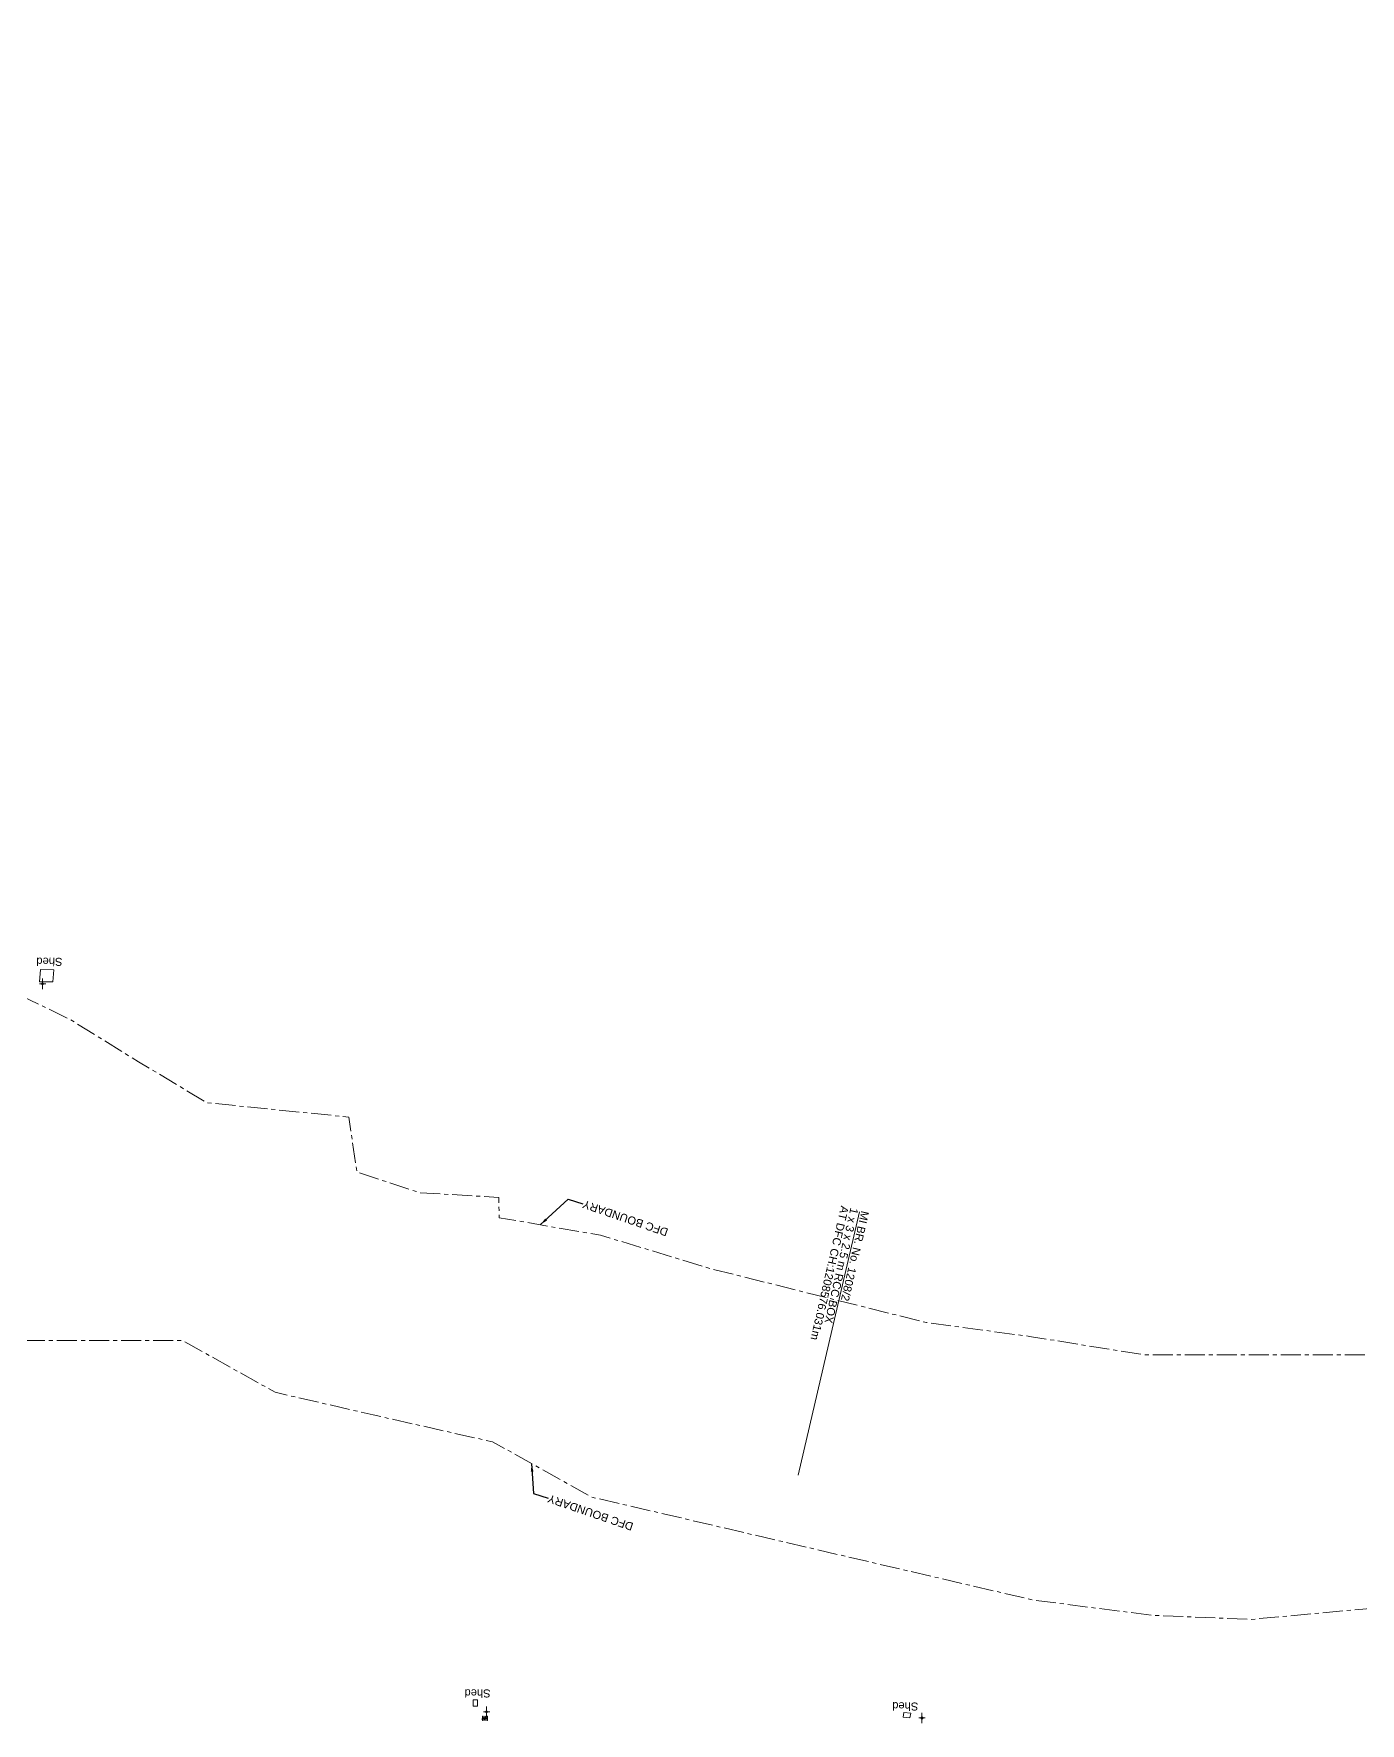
# Model space of a CAD drawing. Header units: metres. Extents: x 628572 to 633121, y 3388024 to 3391117.
# Drawn here: x 629705 to 630120, y 3389558 to 3390086 of the extents above; entities that cross this region are included whole.
import ezdxf
from ezdxf.enums import TextEntityAlignment as Align

# ---------------------------------------------------------------- set-up
doc = ezdxf.new("R2010")
doc.units = ezdxf.units.M
doc.header["$MEASUREMENT"] = 0
doc.linetypes.add('CENTER', pattern=[2, 1.25, -0.25, 0.25, -0.25])
for name, color, linetype, lineweight in [('Bore', 8, 'Continuous', 0), ('BRIDGE DETAILS PLAN', 1, 'Continuous', 0), ('DFCC BOUNDARY', 6, 'CENTER', 0), ('Shed', 251, 'Continuous', 0), ('Text', 251, 'Continuous', 0), ('Transformer', 251, 'Continuous', 0)]:
    doc.layers.add(name, color=color, linetype=linetype, lineweight=lineweight)
doc.styles.get("Standard").update_dxf_attribs({"font": 'arial.ttf'})
doc.styles.add('Text', font='arial.ttf', dxfattribs={"height": 2})
doc.dimstyles.new('ISO-25', dxfattribs={"dimtxt": 2.5, "dimasz": 2.5, "dimexe": 1.25, "dimexo": 0.625, "dimtad": 1, "dimtxsty": 'Standard', "dimcen": 2.5, "dimadec": 0, "dimazin": 0, "dimtfac": 1, "dimtmove": 0, "dimatfit": 3, "dimfxl": 1, "dimarcsym": 0})

# ---------------------------------------------------------------- blocks, each defined once
blk = doc.blocks.new('BORE')
at = {"ltscale": 0.5}
for q in [(-0.99, 0), (0, 1.64), (0.99, 0), (0, -1.64)]:
    blk.add_line((0, 0), q, dxfattribs=at)
blk.add_circle((0, 0), 0.328, dxfattribs=at)
blk = doc.blocks.new('TRF_1')
blk.add_hatch(color=256).paths.add_polyline_path([(0.22, -0.04), (0.38, 0.42), (-0.98, -0.29), (0.02, 0.04), (-0.18, -0.39), (0.98, 0.09)])
for p, q in [((-0.69, 0.72), (-0.69, -0.72)), ((-0.52, 0.72), (-0.69, 0.72)), ((-0.52, -0.72), (-0.52, 0.72)), ((0, 0.72), (0, -0.72)), ((0.17, 0.72), (0, 0.72)), ((0.17, -0.72), (0.17, 0.72)), ((0.7, 0.72), (0.7, -0.72)), ((0.87, 0.72), (0.7, 0.72)), ((0.87, -0.72), (0.87, 0.72)), ((-0.69, -0.72), (-0.52, -0.72)), ((0, -0.72), (0.17, -0.72)), ((0.7, -0.72), (0.87, -0.72))]:
    blk.add_line(p, q)
at = {"flags": 128}
blk.add_lwpolyline([(0.22, -0.04), (0.38, 0.42), (-0.98, -0.29), (0.02, 0.04), (-0.18, -0.39), (0.98, 0.09), (0.22, -0.04)], close=True, dxfattribs=at)

msp = doc.modelspace()

# ---------------------------------------------------------------- linework, layer by layer
at = {"layer": 'BRIDGE DETAILS PLAN', "color": 10, "lineweight": 13, "flags": 128}
msp.add_lwpolyline([(629944.12, 3389635.75), (629963.31, 3389718)], dxfattribs=at)
at = {"layer": 'DFCC BOUNDARY', "ltscale": 5, "flags": 128}
for points in [[(632010.76, 3390041.44, 0.03442), (631982.04, 3390082.66), (631954.44, 3390118.08), (631922.85, 3390152.49), (631888.23, 3390186.42), (631850.33, 3390219.58), (631828.74, 3390233.56), (631812.94, 3390243.47), (631768.97, 3390270.7), (631744.72, 3390285.61), (631714.71, 3390306.96), (631715.71, 3390311.83), (631688.4, 3390315.25), (631652.85, 3390325.44), (631600.46, 3390339.24), (631546.82, 3390351.25), (631506.59, 3390357.48), (631456.87, 3390359.24), (631406.68, 3390355.99), (631355.79, 3390351.48), (631315.98, 3390344.52), (631272.46, 3390335.04), (631224.59, 3390318.86), (631179.85, 3390301.17), (631137.91, 3390281.13), (631096.41, 3390256.13), (631060.3, 3390228.67), (631020.83, 3390197.37), (630985.42, 3390169.36), (630916.1, 3390101.73), (630878.17, 3390064.55), (630840.45, 3390028.75), (630807.55, 3389995.17), (630773.62, 3389959.26), (630737.88, 3389923.8), (630717.31, 3389899.03), (630685.03, 3389871.14), (630648.51, 3389827.53), (630585.34, 3389778.7), (630551.08, 3389750.02), (630518.3, 3389723.41), (630488.86, 3389702.46), (630383.62, 3389652.7), (630303.04, 3389618.51), (630249.78, 3389610.06), (630182.21, 3389603.79), (630150.9, 3389596.66), (630085.52, 3389590.64), (630054.51, 3389591.94), (630017.49, 3389596.7), (629879.58, 3389628.87), (629848.68, 3389646.13), (629811.33, 3389654.54), (629780.73, 3389661.6), (629751.82, 3389677.8), (629651.6, 3389677.73), (629608.17, 3389733.18), (629531.39, 3389831.85), (629514.59, 3389854.15), (629500.66, 3389871.53), (629485.26, 3389891.81), (629454.85, 3389931.12), (629439.26, 3389950.83), (629420.8, 3389953.6), (629411.46, 3389971.87), (629399.77, 3389994.43), (629379.24, 3390039.87), (629370.66, 3390063.02), (629361.91, 3390086.65), (629349.8, 3390109.88), (629338.61, 3390130.98), (629327.07, 3390153.46), (629315.5, 3390175.4), (629306.68, 3390199.83), (629295.99, 3390221.33), (629286.54, 3390242.05), (629270.67, 3390277.99), (629259.84, 3390300.09), (629248.84, 3390323.81), (629238.2, 3390347.19), (629227.85, 3390370.37), (629217.99, 3390391.94), (629207.47, 3390414.78), (629177.02, 3390483.73), (629157.93, 3390529.57), (629148.13, 3390553.02), (629111.52, 3390617.22), (629091.99, 3390639.03), (629073.63, 3390659.38), (629057.11, 3390679.38), (629042.81, 3390701.36), (629027.13, 3390721.75), (628993.79, 3390758.76), (628993.79, 3390758.76), (628993.79, 3390758.76), (628955.39, 3390792.72)], [(629394.25, 3390175.92), (629457.77, 3390047.51), (629466.23, 3390030.48), (629473.53, 3390016.06), (629478.46, 3390006.59), (629483.5, 3389997.17), (629484.76, 3389994.88, 0.023624), (629518.59, 3389939.64), (629527.73, 3389934.76), (629560.21, 3389908.64), (629570.27, 3389894.1), (629579.92, 3389880.19), (629595.44, 3389859.88), (629611.25, 3389840.98), (629664.46, 3389803.46), (629716.69, 3389778.11), (629738.02, 3389764.9), (629759.47, 3389752.07), (629803.74, 3389747.6), (629806.32, 3389730.4), (629825.88, 3389723.99), (629850.64, 3389722.48), (629850.69, 3389716.15), (629882.34, 3389710.69), (629917.07, 3389700.16), (629984.16, 3389683.4), (630017.06, 3389678.97), (630052.02, 3389673.34), (630147.57, 3389673.31), (630183.85, 3389677.5), (630220.42, 3389682.01), (630250.92, 3389687.78), (630280.24, 3389694.88), (630303.94, 3389699.43), (630340.02, 3389711.79), (630361.76, 3389722.79), (630387.26, 3389735.63), (630426.71, 3389755.26), (630461.83, 3389772.4), (630491.56, 3389792.94), (630518.45, 3389811.39), (630535.97, 3389829.88), (630552.73, 3389847.17), (630576.32, 3389871.84), (630612.94, 3389913.48), (630621.29, 3389908.31), (630681.08, 3389980.77), (630716.1, 3390014.24), (630751.16, 3390051.99), (630789.28, 3390090.5), (630824.63, 3390124.79), (630859.15, 3390158.33), (630894.43, 3390194.62), (630934.17, 3390231.02), (630972.84, 3390261.26), (631011.2, 3390291.9), (631058.36, 3390326.21), (631103.28, 3390352.42), (631151.06, 3390376.07)]]:
    msp.add_lwpolyline(points, format="xyb", dxfattribs=at)
at = {"layer": 'Shed', "linetype": 'Continuous', "flags": 128}
for points in [[(629711.58, 3389793.63), (629711.29, 3389789.85), (629707.16, 3389789.88), (629707.45, 3389793.67), (629711.58, 3389793.63)], [(629842.63, 3389565.52), (629844, 3389565.48), (629843.96, 3389563.5), (629842.59, 3389563.54), (629842.63, 3389565.52)], [(629976.91, 3389560.12), (629977.15, 3389561.54), (629979.28, 3389561.33), (629979.04, 3389559.9), (629976.91, 3389560.12)]]:
    msp.add_lwpolyline(points, close=True, dxfattribs=at)

# ---------------------------------------------------------------- block references
at = {"layer": 'Bore', "linetype": 'Continuous'}
for p in [(629708.08, 3389789.22), (629846.79, 3389561.74), (629982.79, 3389559.85)]:
    msp.add_blockref('BORE', p, dxfattribs=at)
at = {"layer": 'Transformer', "linetype": 'Continuous'}
msp.add_blockref('TRF_1', (629846.21, 3389559.73), dxfattribs=at)

# ---------------------------------------------------------------- texts
at = {"layer": 'BRIDGE DETAILS PLAN', "color": 10}
for s, p in [('AT DFC CH:1208576.031m', (629957.5, 3389720.04)), ('1 x 3 x 2.5 m RCC BOX', (629960.51, 3389719.43)), ('MI BR. No. 1208/2', (629963.85, 3389718.46))]:
    msp.add_text(s, height=2.5, rotation=257.1642, dxfattribs=at).set_placement(p)
at = {"layer": 'DFCC BOUNDARY', "linetype": 'Continuous', "ltscale": 5}
for p in [(629876.9, 3389720.5), (629866.02, 3389628.52)]:
    msp.add_text('DFC BOUNDARY', height=2.5, rotation=161.0997, dxfattribs=at).set_placement(p, align=Align.MIDDLE_RIGHT)
at = {"layer": 'Text', "style": 'Text'}
for rotation, p in [(179.4736, (629710.22, 3389796.13)), (179.4736, (629843.96, 3389567.53)), (178.8613, (629977.57, 3389563.48))]:
    msp.add_text('Shed', height=2.5, rotation=rotation, dxfattribs=at).set_placement(p, align=Align.MIDDLE_CENTER)

# ---------------------------------------------------------------- leaders
at = {"layer": 'DFCC BOUNDARY', "linetype": 'Continuous', "lineweight": 0, "ltscale": 5}
for points in [[(629863.56, 3389713.93), (629872.29, 3389721.91), (629876.9, 3389720.5)], [(629860.87, 3389639.32), (629861.4, 3389629.93), (629866.02, 3389628.52)]]:
    msp.add_leader(points, dimstyle='ISO-25', override={"dimtxt": 3, "dimtad": 0, "dimdec": 3, "dimzin": 2, "dimtdec": 3}, dxfattribs=at)

doc.saveas('drawing.dxf')
